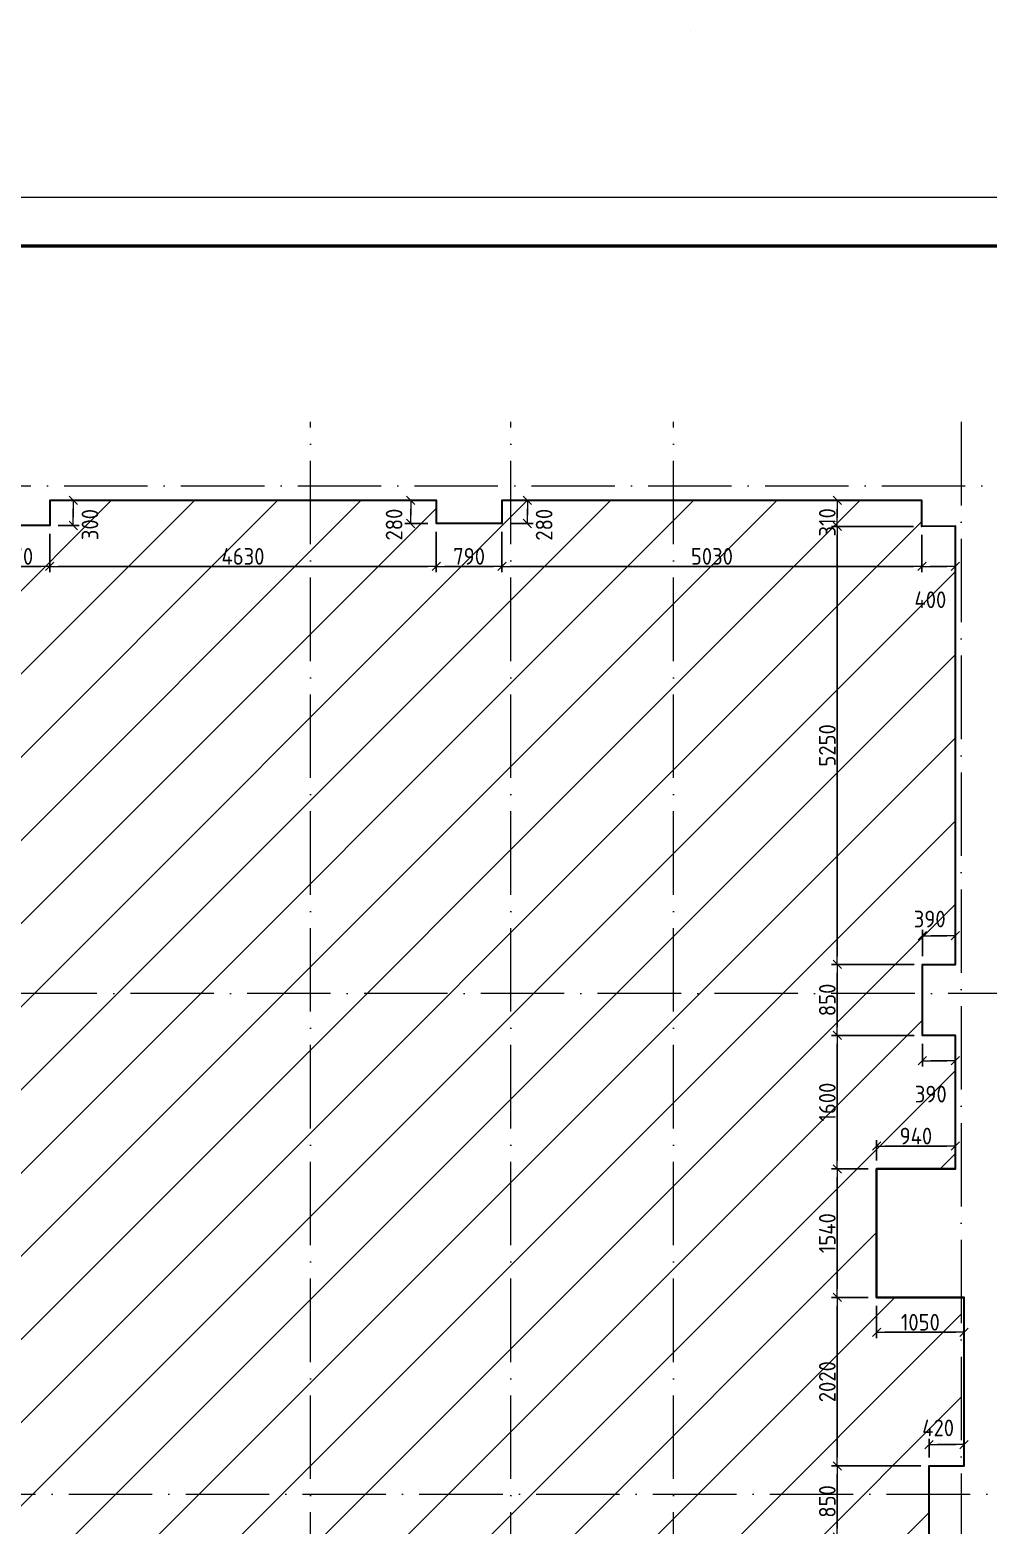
# Model space of a CAD drawing. Header units: millimetres. Extents: x 5993 to 95364, y 87345 to 145529.
# Drawn here: x 72128 to 83612, y 127611 to 145529 of the extents above; entities that cross this region are included whole.
import ezdxf
from ezdxf.enums import TextEntityAlignment as Align

# ---------------------------------------------------------------- set-up
doc = ezdxf.new("R2018")
doc.units = ezdxf.units.MM
doc.linetypes.add('50_200_ШТРИХ_1Т_ш5_п1_п1_', pattern=[1400, 1000, -200, 0, -200])
doc.layers.add('1)Штриховка', color=160, linetype='Continuous')
doc.layers.add('Оси-3', color=7, linetype='50_200_ШТРИХ_1Т_ш5_п1_п1_', lineweight=9, true_color=0xaaaaaa)
doc.layers.add('Основные линии', color=7, linetype='Continuous', lineweight=30)
doc.layers.add('Размеры', color=7, linetype='Continuous', lineweight=15)
doc.styles.get("Standard").update_dxf_attribs({"font": 'arial.ttf'})
doc.styles.add('СПДС', font='isocpeur.ttf', dxfattribs={"width": 0.9})
doc.dimstyles.new('Размера А3', dxfattribs={"dimtxt": 200, "dimasz": 100, "dimexe": 70, "dimexo": 100, "dimgap": 20, "dimtad": 1, "dimdec": 0, "dimrnd": 10, "dimzin": 0, "dimdsep": 46, "dimtxsty": 'СПДС', "dimblk": 'ARROWHEAD_6', "dimcen": 1, "dimclrd": 256, "dimclre": 256, "dimclrt": 256, "dimazin": 0, "dimtfac": 1, "dimtdec": 0, "dimtmove": 2, "dimatfit": 3, "dimfxl": 1, "dimtolj": 1, "dimtzin": 0, "dimarcsym": 0})

# ---------------------------------------------------------------- blocks, each defined once
blk = doc.blocks.new('ARROWHEAD_6')
at = {"color": 0, "linetype": 'Continuous'}
for p, q in [((0, 0), (-1, 0)), ((-0.5, -0.5), (0.5, 0.5))]:
    blk.add_line(p, q, dxfattribs=at)
blk = doc.blocks.new('*D4131')
at = {"layer": 'Defpoints', "color": 0, "lineweight": -2, "transparency": 16777216}
for p in [(72365, 139590), (71595, 139100), (72365, 139100)]:
    blk.add_point(p, dxfattribs=at)
at = {"layer": 'Размеры', "lineweight": -2, "transparency": 16777216}
for p, q in [((72365, 139490), (72365, 139030)), ((71595, 139200), (71595, 139170)), ((71695, 139100), (72265, 139100))]:
    blk.add_line(p, q, dxfattribs=at)
at = {"layer": 'Размеры', "lineweight": -2, "transparency": 16777216, "xscale": 100, "yscale": 100, "zscale": 100, "rotation": 180}
blk.add_blockref('ARROWHEAD_6', (71595, 139100), dxfattribs=at)
at = {"layer": 'Размеры', "lineweight": -2, "transparency": 16777216, "xscale": 100, "yscale": 100, "zscale": 100}
blk.add_blockref('ARROWHEAD_6', (72365, 139100), dxfattribs=at)
at = {"layer": 'Размеры', "transparency": 16777216, "insert": (71980, 139220), "char_height": 200, "attachment_point": 5, "style": 'СПДС'}
blk.add_mtext('\\A1;770', dxfattribs=at)
blk = doc.blocks.new('*D4132')
at = {"layer": 'Defpoints', "color": 0, "lineweight": -2, "transparency": 16777216}
for p in [(72365, 139590), (76999, 139614), (76999, 139100)]:
    blk.add_point(p, dxfattribs=at)
at = {"layer": 'Размеры', "lineweight": -2, "transparency": 16777216}
for p, q in [((72365, 139490), (72365, 139030)), ((76999, 139514), (76999, 139030)), ((72465, 139100), (76899, 139100))]:
    blk.add_line(p, q, dxfattribs=at)
at = {"layer": 'Размеры', "lineweight": -2, "transparency": 16777216, "xscale": 100, "yscale": 100, "zscale": 100, "rotation": 180}
blk.add_blockref('ARROWHEAD_6', (72365, 139100), dxfattribs=at)
at = {"layer": 'Размеры', "lineweight": -2, "transparency": 16777216, "xscale": 100, "yscale": 100, "zscale": 100}
blk.add_blockref('ARROWHEAD_6', (76999, 139100), dxfattribs=at)
at = {"layer": 'Размеры', "transparency": 16777216, "insert": (74682, 139220), "char_height": 200, "attachment_point": 5, "style": 'СПДС'}
blk.add_mtext('\\A1;4630', dxfattribs=at)
blk = doc.blocks.new('*D4133')
at = {"layer": 'Defpoints', "color": 0, "lineweight": -2, "transparency": 16777216}
for p in [(76999, 139614), (77785, 139614), (77785, 139100)]:
    blk.add_point(p, dxfattribs=at)
at = {"layer": 'Размеры', "lineweight": -2, "transparency": 16777216}
for p, q in [((76999, 139514), (76999, 139030)), ((77785, 139514), (77785, 139030)), ((77099, 139100), (77685, 139100))]:
    blk.add_line(p, q, dxfattribs=at)
at = {"layer": 'Размеры', "lineweight": -2, "transparency": 16777216, "xscale": 100, "yscale": 100, "zscale": 100, "rotation": 180}
blk.add_blockref('ARROWHEAD_6', (76999, 139100), dxfattribs=at)
at = {"layer": 'Размеры', "lineweight": -2, "transparency": 16777216, "xscale": 100, "yscale": 100, "zscale": 100}
blk.add_blockref('ARROWHEAD_6', (77785, 139100), dxfattribs=at)
at = {"layer": 'Размеры', "transparency": 16777216, "insert": (77392, 139220), "char_height": 200, "attachment_point": 5, "style": 'СПДС'}
blk.add_mtext('\\A1;790', dxfattribs=at)
blk = doc.blocks.new('*D4134')
at = {"layer": 'Defpoints', "color": 0, "lineweight": -2, "transparency": 16777216}
for p in [(77785, 139614), (82819, 139580), (82819, 139100)]:
    blk.add_point(p, dxfattribs=at)
at = {"layer": 'Размеры', "lineweight": -2, "transparency": 16777216}
for p, q in [((77785, 139514), (77785, 139030)), ((82819, 139480), (82819, 139030)), ((77885, 139100), (82719, 139100))]:
    blk.add_line(p, q, dxfattribs=at)
at = {"layer": 'Размеры', "lineweight": -2, "transparency": 16777216, "xscale": 100, "yscale": 100, "zscale": 100, "rotation": 180}
blk.add_blockref('ARROWHEAD_6', (77785, 139100), dxfattribs=at)
at = {"layer": 'Размеры', "lineweight": -2, "transparency": 16777216, "xscale": 100, "yscale": 100, "zscale": 100}
blk.add_blockref('ARROWHEAD_6', (82819, 139100), dxfattribs=at)
at = {"layer": 'Размеры', "transparency": 16777216, "insert": (80302, 139220), "char_height": 200, "attachment_point": 5, "style": 'СПДС'}
blk.add_mtext('\\A1;5030', dxfattribs=at)
blk = doc.blocks.new('*D4135')
at = {"layer": 'Defpoints', "color": 0, "lineweight": -2, "transparency": 16777216}
for p in [(82819, 139580), (81805, 134330), (82825, 134330)]:
    blk.add_point(p, dxfattribs=at)
at = {"layer": 'Размеры', "lineweight": -2, "transparency": 16777216}
for p, q in [((82719, 139580), (81735, 139580)), ((81805, 139480), (81805, 134430)), ((82725, 134330), (81735, 134330))]:
    blk.add_line(p, q, dxfattribs=at)
at = {"layer": 'Размеры', "lineweight": -2, "transparency": 16777216, "xscale": 100, "yscale": 100, "zscale": 100}
for p, rotation in [((81805, 139580), 90), ((81805, 134330), 270)]:
    blk.add_blockref('ARROWHEAD_6', p, dxfattribs=dict(at, rotation=rotation))
at = {"layer": 'Размеры', "transparency": 16777216, "insert": (81685, 136955), "char_height": 200, "attachment_point": 5, "rotation": 90, "style": 'СПДС'}
blk.add_mtext('\\A1;5250', dxfattribs=at)
blk = doc.blocks.new('*D4136')
at = {"layer": 'Defpoints', "color": 0, "lineweight": -2, "transparency": 16777216}
for p in [(82825, 134330), (81805, 133480), (82825, 133480)]:
    blk.add_point(p, dxfattribs=at)
at = {"layer": 'Размеры', "lineweight": -2, "transparency": 16777216}
for p, q in [((82725, 134330), (81735, 134330)), ((81805, 134230), (81805, 133580)), ((82725, 133480), (81735, 133480))]:
    blk.add_line(p, q, dxfattribs=at)
at = {"layer": 'Размеры', "lineweight": -2, "transparency": 16777216, "xscale": 100, "yscale": 100, "zscale": 100}
for p, rotation in [((81805, 134330), 90), ((81805, 133480), 270)]:
    blk.add_blockref('ARROWHEAD_6', p, dxfattribs=dict(at, rotation=rotation))
at = {"layer": 'Размеры', "transparency": 16777216, "insert": (81685, 133905), "char_height": 200, "attachment_point": 5, "rotation": 90, "style": 'СПДС'}
blk.add_mtext('\\A1;850', dxfattribs=at)
blk = doc.blocks.new('*D4137')
at = {"layer": 'Defpoints', "color": 0, "lineweight": -2, "transparency": 16777216}
for p in [(82825, 133480), (81805, 131880), (82275, 131880)]:
    blk.add_point(p, dxfattribs=at)
at = {"layer": 'Размеры', "lineweight": -2, "transparency": 16777216}
for p, q in [((82725, 133480), (81735, 133480)), ((81805, 133380), (81805, 131980)), ((82175, 131880), (81735, 131880))]:
    blk.add_line(p, q, dxfattribs=at)
at = {"layer": 'Размеры', "lineweight": -2, "transparency": 16777216, "xscale": 100, "yscale": 100, "zscale": 100}
for p, rotation in [((81805, 133480), 90), ((81805, 131880), 270)]:
    blk.add_blockref('ARROWHEAD_6', p, dxfattribs=dict(at, rotation=rotation))
at = {"layer": 'Размеры', "transparency": 16777216, "insert": (81685, 132680), "char_height": 200, "attachment_point": 5, "rotation": 90, "style": 'СПДС'}
blk.add_mtext('\\A1;1600', dxfattribs=at)
blk = doc.blocks.new('*D4138')
at = {"layer": 'Defpoints', "color": 0, "lineweight": -2, "transparency": 16777216}
for p in [(82275, 131880), (81805, 130340), (82275, 130340)]:
    blk.add_point(p, dxfattribs=at)
at = {"layer": 'Размеры', "lineweight": -2, "transparency": 16777216}
for p, q in [((82175, 131880), (81735, 131880)), ((81805, 131780), (81805, 130440)), ((82175, 130340), (81735, 130340))]:
    blk.add_line(p, q, dxfattribs=at)
at = {"layer": 'Размеры', "lineweight": -2, "transparency": 16777216, "xscale": 100, "yscale": 100, "zscale": 100}
for p, rotation in [((81805, 131880), 90), ((81805, 130340), 270)]:
    blk.add_blockref('ARROWHEAD_6', p, dxfattribs=dict(at, rotation=rotation))
at = {"layer": 'Размеры', "transparency": 16777216, "insert": (81685, 131110), "char_height": 200, "attachment_point": 5, "rotation": 90, "style": 'СПДС'}
blk.add_mtext('\\A1;1540', dxfattribs=at)
blk = doc.blocks.new('*D4139')
at = {"layer": 'Defpoints', "color": 0, "lineweight": -2, "transparency": 16777216}
for p in [(82275, 130340), (81805, 128320), (82905, 128320)]:
    blk.add_point(p, dxfattribs=at)
at = {"layer": 'Размеры', "lineweight": -2, "transparency": 16777216}
for p, q in [((82175, 130340), (81735, 130340)), ((81805, 130240), (81805, 128420)), ((82805, 128320), (81735, 128320))]:
    blk.add_line(p, q, dxfattribs=at)
at = {"layer": 'Размеры', "lineweight": -2, "transparency": 16777216, "xscale": 100, "yscale": 100, "zscale": 100}
for p, rotation in [((81805, 130340), 90), ((81805, 128320), 270)]:
    blk.add_blockref('ARROWHEAD_6', p, dxfattribs=dict(at, rotation=rotation))
at = {"layer": 'Размеры', "transparency": 16777216, "insert": (81685, 129330), "char_height": 200, "attachment_point": 5, "rotation": 90, "style": 'СПДС'}
blk.add_mtext('\\A1;2020', dxfattribs=at)
blk = doc.blocks.new('*D4140')
at = {"layer": 'Defpoints', "color": 0, "lineweight": -2, "transparency": 16777216}
for p in [(82905, 128320), (81805, 127470), (82905, 127470)]:
    blk.add_point(p, dxfattribs=at)
at = {"layer": 'Размеры', "lineweight": -2, "transparency": 16777216}
for p, q in [((82805, 128320), (81735, 128320)), ((81805, 128220), (81805, 127570)), ((82805, 127470), (81735, 127470))]:
    blk.add_line(p, q, dxfattribs=at)
at = {"layer": 'Размеры', "lineweight": -2, "transparency": 16777216, "xscale": 100, "yscale": 100, "zscale": 100}
for p, rotation in [((81805, 128320), 90), ((81805, 127470), 270)]:
    blk.add_blockref('ARROWHEAD_6', p, dxfattribs=dict(at, rotation=rotation))
at = {"layer": 'Размеры', "transparency": 16777216, "insert": (81685, 127895), "char_height": 200, "attachment_point": 5, "rotation": 90, "style": 'СПДС'}
blk.add_mtext('\\A1;850', dxfattribs=at)
blk = doc.blocks.new('*D4154')
at = {"layer": 'Defpoints', "color": 0, "lineweight": -2, "transparency": 16777216}
for p in [(81805, 139890), (82819, 139890), (82819, 139580)]:
    blk.add_point(p, dxfattribs=at)
at = {"layer": 'Размеры', "lineweight": -2, "transparency": 16777216}
for p, q in [((82719, 139890), (81735, 139890)), ((81805, 139680), (81805, 139790)), ((82719, 139580), (81735, 139580))]:
    blk.add_line(p, q, dxfattribs=at)
at = {"layer": 'Размеры', "lineweight": -2, "transparency": 16777216, "xscale": 100, "yscale": 100, "zscale": 100}
for p, rotation in [((81805, 139890), 90), ((81805, 139580), 270)]:
    blk.add_blockref('ARROWHEAD_6', p, dxfattribs=dict(at, rotation=rotation))
at = {"layer": 'Размеры', "lineweight": -2, "transparency": 16777216, "insert": (81685, 139628), "char_height": 200, "attachment_point": 5, "rotation": 90, "style": 'СПДС'}
blk.add_mtext('\\A1;310', dxfattribs=at)
blk = doc.blocks.new('*D4159')
at = {"layer": 'Defpoints', "color": 0, "lineweight": -2, "transparency": 16777216}
for p in [(72365, 139890), (72648, 139890), (72365, 139590)]:
    blk.add_point(p, dxfattribs=at)
at = {"layer": 'Размеры', "lineweight": -2, "transparency": 16777216}
for p, q in [((72465, 139890), (72718, 139890)), ((72648, 139690), (72648, 139790)), ((72465, 139590), (72718, 139590))]:
    blk.add_line(p, q, dxfattribs=at)
at = {"layer": 'Размеры', "lineweight": -2, "transparency": 16777216, "xscale": 100, "yscale": 100, "zscale": 100}
for p, rotation in [((72648, 139890), 90), ((72648, 139590), 270)]:
    blk.add_blockref('ARROWHEAD_6', p, dxfattribs=dict(at, rotation=rotation))
at = {"layer": 'Размеры', "lineweight": -2, "transparency": 16777216, "insert": (72848, 139601), "char_height": 200, "attachment_point": 5, "rotation": 90, "style": 'СПДС'}
blk.add_mtext('\\A1;300', dxfattribs=at)
blk = doc.blocks.new('*D4160')
at = {"layer": 'Defpoints', "color": 0, "lineweight": -2, "transparency": 16777216}
for p in [(76693, 139890), (76999, 139890), (76999, 139614)]:
    blk.add_point(p, dxfattribs=at)
at = {"layer": 'Размеры', "lineweight": -2, "transparency": 16777216}
for p, q in [((76899, 139890), (76623, 139890)), ((76693, 139714), (76693, 139790)), ((76899, 139614), (76623, 139614))]:
    blk.add_line(p, q, dxfattribs=at)
at = {"layer": 'Размеры', "lineweight": -2, "transparency": 16777216, "xscale": 100, "yscale": 100, "zscale": 100}
for p, rotation in [((76693, 139890), 90), ((76693, 139614), 270)]:
    blk.add_blockref('ARROWHEAD_6', p, dxfattribs=dict(at, rotation=rotation))
at = {"layer": 'Размеры', "lineweight": -2, "transparency": 16777216, "insert": (76493, 139601), "char_height": 200, "attachment_point": 5, "rotation": 90, "style": 'СПДС'}
blk.add_mtext('\\A1;280', dxfattribs=at)
blk = doc.blocks.new('*D4161')
at = {"layer": 'Defpoints', "color": 0, "lineweight": -2, "transparency": 16777216}
for p in [(77785, 139890), (78091, 139890), (77785, 139614)]:
    blk.add_point(p, dxfattribs=at)
at = {"layer": 'Размеры', "lineweight": -2, "transparency": 16777216}
for p, q in [((77885, 139890), (78161, 139890)), ((78091, 139714), (78091, 139790)), ((77885, 139614), (78161, 139614))]:
    blk.add_line(p, q, dxfattribs=at)
at = {"layer": 'Размеры', "lineweight": -2, "transparency": 16777216, "xscale": 100, "yscale": 100, "zscale": 100}
for p, rotation in [((78091, 139890), 90), ((78091, 139614), 270)]:
    blk.add_blockref('ARROWHEAD_6', p, dxfattribs=dict(at, rotation=rotation))
at = {"layer": 'Размеры', "lineweight": -2, "transparency": 16777216, "insert": (78291, 139599), "char_height": 200, "attachment_point": 5, "rotation": 90, "style": 'СПДС'}
blk.add_mtext('\\A1;280', dxfattribs=at)
blk = doc.blocks.new('*D4162')
at = {"layer": 'Defpoints', "color": 0, "lineweight": -2, "transparency": 16777216}
for p in [(82819, 139580), (83219, 139582), (83219, 139100)]:
    blk.add_point(p, dxfattribs=at)
at = {"layer": 'Размеры', "lineweight": -2, "transparency": 16777216}
for p, q in [((82819, 139480), (82819, 139030)), ((83219, 139482), (83219, 139030)), ((82919, 139100), (83119, 139100))]:
    blk.add_line(p, q, dxfattribs=at)
at = {"layer": 'Размеры', "lineweight": -2, "transparency": 16777216, "xscale": 100, "yscale": 100, "zscale": 100, "rotation": 180}
blk.add_blockref('ARROWHEAD_6', (82819, 139100), dxfattribs=at)
at = {"layer": 'Размеры', "lineweight": -2, "transparency": 16777216, "xscale": 100, "yscale": 100, "zscale": 100}
blk.add_blockref('ARROWHEAD_6', (83219, 139100), dxfattribs=at)
at = {"layer": 'Размеры', "lineweight": -2, "transparency": 16777216, "insert": (82920, 138700), "char_height": 200, "attachment_point": 5, "style": 'СПДС'}
blk.add_mtext('\\A1;400', dxfattribs=at)
blk = doc.blocks.new('*D4163')
at = {"layer": 'Defpoints', "color": 0, "lineweight": -2, "transparency": 16777216}
for p in [(83219, 134674), (82825, 134330), (83219, 134330)]:
    blk.add_point(p, dxfattribs=at)
at = {"layer": 'Размеры', "lineweight": -2, "transparency": 16777216}
for p, q in [((82825, 134430), (82825, 134744)), ((83219, 134430), (83219, 134744)), ((82925, 134674), (83119, 134674))]:
    blk.add_line(p, q, dxfattribs=at)
at = {"layer": 'Размеры', "lineweight": -2, "transparency": 16777216, "xscale": 100, "yscale": 100, "zscale": 100, "rotation": 180}
blk.add_blockref('ARROWHEAD_6', (82825, 134674), dxfattribs=at)
at = {"layer": 'Размеры', "lineweight": -2, "transparency": 16777216, "xscale": 100, "yscale": 100, "zscale": 100}
blk.add_blockref('ARROWHEAD_6', (83219, 134674), dxfattribs=at)
at = {"layer": 'Размеры', "lineweight": -2, "transparency": 16777216, "insert": (82912, 134874), "char_height": 200, "attachment_point": 5, "style": 'СПДС'}
blk.add_mtext('\\A1;390', dxfattribs=at)
blk = doc.blocks.new('*D4164')
at = {"layer": 'Defpoints', "color": 0, "lineweight": -2, "transparency": 16777216}
for p in [(82825, 133480), (83219, 133480), (83219, 133176)]:
    blk.add_point(p, dxfattribs=at)
at = {"layer": 'Размеры', "lineweight": -2, "transparency": 16777216}
for p, q in [((82825, 133380), (82825, 133106)), ((83219, 133380), (83219, 133106)), ((82925, 133176), (83119, 133176))]:
    blk.add_line(p, q, dxfattribs=at)
at = {"layer": 'Размеры', "lineweight": -2, "transparency": 16777216, "xscale": 100, "yscale": 100, "zscale": 100, "rotation": 180}
blk.add_blockref('ARROWHEAD_6', (82825, 133176), dxfattribs=at)
at = {"layer": 'Размеры', "lineweight": -2, "transparency": 16777216, "xscale": 100, "yscale": 100, "zscale": 100}
blk.add_blockref('ARROWHEAD_6', (83219, 133176), dxfattribs=at)
at = {"layer": 'Размеры', "lineweight": -2, "transparency": 16777216, "insert": (82925, 132776), "char_height": 200, "attachment_point": 5, "style": 'СПДС'}
blk.add_mtext('\\A1;390', dxfattribs=at)
blk = doc.blocks.new('*D4165')
at = {"layer": 'Defpoints', "color": 0, "lineweight": -2, "transparency": 16777216}
for p in [(83219, 132153), (82275, 131880), (83219, 131880)]:
    blk.add_point(p, dxfattribs=at)
at = {"layer": 'Размеры', "lineweight": -2, "transparency": 16777216}
for p, q in [((82275, 131980), (82275, 132223)), ((82375, 132153), (83119, 132153)), ((83219, 131980), (83219, 132223))]:
    blk.add_line(p, q, dxfattribs=at)
at = {"layer": 'Размеры', "lineweight": -2, "transparency": 16777216, "xscale": 100, "yscale": 100, "zscale": 100, "rotation": 180}
blk.add_blockref('ARROWHEAD_6', (82275, 132153), dxfattribs=at)
at = {"layer": 'Размеры', "lineweight": -2, "transparency": 16777216, "xscale": 100, "yscale": 100, "zscale": 100}
blk.add_blockref('ARROWHEAD_6', (83219, 132153), dxfattribs=at)
at = {"layer": 'Размеры', "lineweight": -2, "transparency": 16777216, "insert": (82747, 132273), "char_height": 200, "attachment_point": 5, "style": 'СПДС'}
blk.add_mtext('\\A1;940', dxfattribs=at)
blk = doc.blocks.new('*D4166')
at = {"layer": 'Defpoints', "color": 0, "lineweight": -2, "transparency": 16777216}
for p in [(82275, 130340), (83325, 130340), (83325, 129922)]:
    blk.add_point(p, dxfattribs=at)
at = {"layer": 'Размеры', "lineweight": -2, "transparency": 16777216}
for p, q in [((82275, 130240), (82275, 129852)), ((83325, 130240), (83325, 129852)), ((82375, 129922), (83225, 129922))]:
    blk.add_line(p, q, dxfattribs=at)
at = {"layer": 'Размеры', "lineweight": -2, "transparency": 16777216, "xscale": 100, "yscale": 100, "zscale": 100, "rotation": 180}
blk.add_blockref('ARROWHEAD_6', (82275, 129922), dxfattribs=at)
at = {"layer": 'Размеры', "lineweight": -2, "transparency": 16777216, "xscale": 100, "yscale": 100, "zscale": 100}
blk.add_blockref('ARROWHEAD_6', (83325, 129922), dxfattribs=at)
at = {"layer": 'Размеры', "lineweight": -2, "transparency": 16777216, "insert": (82800, 130042), "char_height": 200, "attachment_point": 5, "style": 'СПДС'}
blk.add_mtext('\\A1;1050', dxfattribs=at)
blk = doc.blocks.new('*D4167')
at = {"layer": 'Defpoints', "color": 0, "lineweight": -2, "transparency": 16777216}
for p in [(83325, 128576), (82905, 128320), (83325, 128320)]:
    blk.add_point(p, dxfattribs=at)
at = {"layer": 'Размеры', "lineweight": -2, "transparency": 16777216}
for p, q in [((82905, 128420), (82905, 128646)), ((83005, 128576), (83225, 128576)), ((83325, 128420), (83325, 128646))]:
    blk.add_line(p, q, dxfattribs=at)
at = {"layer": 'Размеры', "lineweight": -2, "transparency": 16777216, "xscale": 100, "yscale": 100, "zscale": 100, "rotation": 180}
blk.add_blockref('ARROWHEAD_6', (82905, 128576), dxfattribs=at)
at = {"layer": 'Размеры', "lineweight": -2, "transparency": 16777216, "xscale": 100, "yscale": 100, "zscale": 100}
blk.add_blockref('ARROWHEAD_6', (83325, 128576), dxfattribs=at)
at = {"layer": 'Размеры', "lineweight": -2, "transparency": 16777216, "insert": (83013, 128776), "char_height": 200, "attachment_point": 5, "style": 'СПДС'}
blk.add_mtext('\\A1;420', dxfattribs=at)
blk = doc.blocks.new('*U62')
at = {"lineweight": 0}
blk.add_lwpolyline([(-292, -5), (5, -5), (5, 415), (-292, 415)], close=True, dxfattribs=at)
at = {"color": 0, "linetype": 'Continuous', "lineweight": 50}
blk.add_lwpolyline([(-272, 410), (0, 410), (0, 0), (-272, 0)], close=True, dxfattribs=at)
at = {"lineweight": 30, "width": 0.9, "flags": 104}
blk.add_attdef('ШАПКА', text='', height=3, dxfattribs=at).set_placement((-135, 281), align=Align.MIDDLE_CENTER)
at = {"style": 'СПДС'}
for tag, height, p in [('ШИФР_ПРОЕКТА', 4, (-60, 50)), ('НАИМЕНОВАНИЕ_ОБЪЕКТА', 2.5, (-85, 25)), ('СТАДИЯ', 4, (-42.5, 20)), ('ЛИСТ_первый', 4, (-27.5, 20)), ('ЛИСТОВ', 4, (-10, 20)), ('НАИМЕНОВАНИЕ_ОБЪЕКТА2', 2.5, (-85, 20)), ('НАИМЕНОВАНИЕ_ЧЕРТЕЖА1', 2.5, (-85, 10)), ('ОРГАНИЗАЦИЯ_РАЗРАБОТЧИК1', 4, (-25, 8.09)), ('НАИМЕНОВАНИЕ_ЧЕРТЕЖА2', 2.5, (-85, 5))]:
    blk.add_attdef(tag, text='', height=height, dxfattribs=at).set_placement(p, align=Align.MIDDLE_CENTER)
for tag, p in [('РАЗРАБОТЧИК', (-163.97, 27.5)), ('РУК.ГРУППЫ', (-163.97, 22.5))]:
    blk.add_attdef(tag, text='', height=2.5, dxfattribs=at).set_placement(p, align=Align.MIDDLE_LEFT)
at = {"style": 'СПДС', "width": 0.9}
for p in [(-129.65, 26.37), (-129.65, 21.37)]:
    blk.add_attdef('ДАТА', p, '', height=2.3, dxfattribs=at)

msp = doc.modelspace()

# ---------------------------------------------------------------- hatches: boundary and pattern name
at = {"layer": '1)Штриховка', "lineweight": -2, "transparency": 33554687}
h = msp.add_hatch(dxfattribs=at)
h.set_pattern_fill('ANSI31', color=256, scale=222)
h.paths.add_polyline_path([(83219.5, 139582.1), (82819.5, 139580), (82819.5, 139890), (78953.6, 139890), (77785.5, 139890), (77785.5, 139614), (76999.5, 139614), (76999.5, 139890), (72365.5, 139890), (72365.5, 139590), (71595.5, 139590), (71595.5, 139890), (69395.5, 139890), (69395.5, 139590), (68615.5, 139590), (68615.5, 139910), (65685.5, 139910), (65685.5, 139470), (65275.5, 139470), (65275.5, 134370), (65695.5, 134370), (65695.5, 133490), (65285.5, 133490), (65285.5, 128350), (65685.5, 128350), (65685.5, 127490), (65285.5, 127490), (65285.5, 122350), (65685.5, 122350), (65685.5, 121500), (65285.5, 121500), (65285.5, 121350), (65285.5, 116350), (65685.5, 116350), (65685.5, 115500), (65285.5, 115500), (65285.5, 110260), (65685.5, 110260), (65685.5, 109830), (66785.5, 109830), (66785.5, 110750), (68885.5, 110750), (68885.5, 110230), (69285.5, 110230), (69285.5, 109830), (70025.9, 109830), (71220.9, 109830), (71755.5, 109830), (71755.5, 110130), (72405.5, 110130), (72405.5, 109815), (77055.5, 109815), (77055.5, 110125), (77795.5, 110125), (77795.5, 109820), (80273.2, 109820), (82334.1, 109820), (82905.5, 109820), (82905.5, 110120), (83290.5, 110120), (83290.5, 115450), (82915.5, 115450), (82915.5, 116350), (83290.5, 116350), (83290.5, 121470), (82905.5, 121470), (82905.5, 122320), (83290.5, 122320), (83290.5, 127470), (82905.5, 127470), (82905.5, 128320), (83290.5, 128320), (83290.5, 130340), (82275.5, 130340), (82275.5, 131880), (83219.5, 131880), (83219.5, 133480), (82825.5, 133480), (82825.5, 134330), (83219.5, 134330)])

# ---------------------------------------------------------------- linework, layer by layer
at = {"layer": 'Оси-3'}
for p, q in [((75490.5, 108563.5), (75490.5, 140830.4)), ((77890.5, 108563.5), (77890.5, 140830.4)), ((79840.5, 108563.5), (79840.5, 140830.4)), ((83290.5, 140830.4), (83290.5, 108563.5)), ((64137.2, 140065), (84132.7, 140065)), ((84132.7, 133982.8), (64194.4, 133982.8)), ((64194.4, 127982.8), (84132.7, 127982.8))]:
    msp.add_line(p, q, dxfattribs=at)
at = {"layer": 'Основные линии', "color": 18, "true_color": 0x000000}
msp.add_lwpolyline([(83219.5, 131880), (82275.5, 131880), (82275.5, 130340), (83325.5, 130340)], dxfattribs=at)
at = {"layer": 'Размеры', "lineweight": 30}
msp.add_lwpolyline([(82905.5, 127470), (82905.5, 128320), (83325.5, 128320), (83325.5, 130340), (82275.5, 130340), (82275.5, 131880), (83219.5, 131880), (83219.5, 133480), (82825.5, 133480), (82825.5, 134330), (83219.5, 134330), (83219.5, 139582.1), (82819.5, 139580), (82819.5, 139890), (78953.6, 139890), (77785.5, 139890), (77785.5, 139614), (76999.5, 139614), (76999.5, 139890), (72365.5, 139890), (72365.5, 139590), (71595.5, 139590)], dxfattribs=at)

# ---------------------------------------------------------------- block references
ref = msp.add_blockref('*U62', (94782.9, 95249), dxfattribs=dict(xscale=116.3214233566373, yscale=116.3214233566373, zscale=116.3214233566373))
lines = msp.add_mtext('\\W0.9000;{\\fISOCPEUR|b0|i0|c0|p34;Исполнительная схема \\fISOCPEUR|b0|i0|c204|p34;устройства плинтуса для линолеума\\P} в пом. 2.037. Этаж 2.', dxfattribs={"insert": (79944.6, 145529), "char_height": 2.5, "attachment_point": 1})
ref.add_attrib('ШАПКА', '', (79944.6, 145529), dxfattribs={"flags": 104}).embed_mtext(lines)

# ---------------------------------------------------------------- dimensions: what is measured, and where the dimension line sits
at = {"layer": 'Размеры', "lineweight": -2}
for base, p1, p2, picture, middle in [((72648.4, 139890), (72365.5, 139590), (72365.5, 139890), '*D4159', (72848.4, 139601.3)), ((76692.8, 139890), (76999.5, 139614), (76999.5, 139890), '*D4160', (76492.8, 139601.3)), ((78091, 139890), (77785.5, 139614), (77785.5, 139890), '*D4161', (78291, 139598.9))]:
    dim = msp.add_linear_dim(base=base, p1=p1, p2=p2, angle=90, dimstyle='Размера А3', dxfattribs=at)
    dim.commit()
    dim.dimension.update_dxf_attribs({"geometry": picture, "text_midpoint": middle, "dimtype": 160})
dim = msp.add_linear_dim(base=(81804.8, 139890), p1=(82819.5, 139580), p2=(82819.5, 139890), angle=90, dimstyle='Размера А3', override={"dimtad": 3, "dimblk": 'ARROWHEAD_6', "dimtix": 1, "dimtmove": 0}, dxfattribs=at)
dim.commit()
dim.dimension.update_dxf_attribs({"geometry": '*D4154', "text_midpoint": (81804.8, 139628.2), "dimtype": 160})
at = {"layer": 'Размеры'}
for base, p1, p2, picture, middle in [((72365.5, 139100.3), (71595.5, 139100.3), (72365.5, 139590), '*D4131', (71980.5, 139220.3)), ((76999.5, 139100.3), (72365.5, 139590), (76999.5, 139614), '*D4132', (74682.5, 139220.3)), ((77785.5, 139100.3), (76999.5, 139614), (77785.5, 139614), '*D4133', (77392.5, 139220.3)), ((82819.5, 139100.3), (77785.5, 139614), (82819.5, 139580), '*D4134', (80302.5, 139220.3))]:
    dim = msp.add_linear_dim(base=base, p1=p1, p2=p2, dimstyle='Размера А3', dxfattribs=at)
    dim.commit()
    dim.dimension.update_dxf_attribs({"geometry": picture, "text_midpoint": middle})
for base, p1, p2, picture, middle in [((81804.8, 134330), (82819.5, 139580), (82825.5, 134330), '*D4135', (81684.8, 136955)), ((81804.8, 133480), (82825.5, 134330), (82825.5, 133480), '*D4136', (81684.8, 133905)), ((81804.8, 131880), (82825.5, 133480), (82275.5, 131880), '*D4137', (81684.8, 132680)), ((81804.8, 130340), (82275.5, 131880), (82275.5, 130340), '*D4138', (81684.8, 131110)), ((81804.8, 128320), (82275.5, 130340), (82905.5, 128320), '*D4139', (81684.8, 129330)), ((81804.8, 127470), (82905.5, 128320), (82905.5, 127470), '*D4140', (81684.8, 127895))]:
    dim = msp.add_linear_dim(base=base, p1=p1, p2=p2, angle=90, dimstyle='Размера А3', dxfattribs=at)
    dim.commit()
    dim.dimension.update_dxf_attribs({"geometry": picture, "text_midpoint": middle})
at = {"layer": 'Размеры', "lineweight": -2}
for base, p1, p2, picture, middle in [((83219.5, 139100.3), (82819.5, 139580), (83219.5, 139582.1), '*D4162', (82919.6, 138700.3)), ((83219.5, 134674.1), (82825.5, 134330), (83219.5, 134330), '*D4163', (82912.2, 134874.1)), ((83219.5, 133176.4), (82825.5, 133480), (83219.5, 133480), '*D4164', (82924.6, 132776.4)), ((83325.5, 128575.8), (82905.5, 128320), (83325.5, 128320), '*D4167', (83013.4, 128775.8))]:
    dim = msp.add_linear_dim(base=base, p1=p1, p2=p2, dimstyle='Размера А3', dxfattribs=at)
    dim.commit()
    dim.dimension.update_dxf_attribs({"geometry": picture, "text_midpoint": middle, "dimtype": 160})
for base, p1, p2, picture, middle in [((83219.5, 132152.6), (82275.5, 131880), (83219.5, 131880), '*D4165', (82747.5, 132272.6)), ((83325.5, 129921.9), (82275.5, 130340), (83325.5, 130340), '*D4166', (82800.5, 130041.9))]:
    dim = msp.add_linear_dim(base=base, p1=p1, p2=p2, dimstyle='Размера А3', dxfattribs=at)
    dim.commit()
    dim.dimension.update_dxf_attribs({"geometry": picture, "text_midpoint": middle})

doc.saveas('drawing.dxf')
